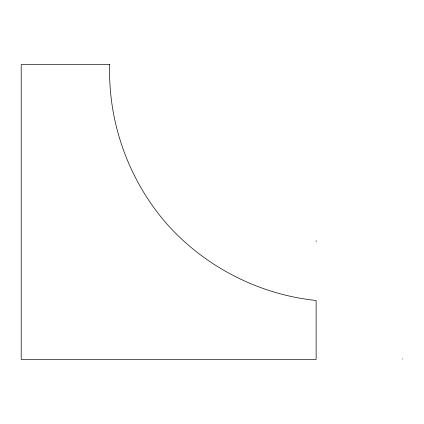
<?xml version="1.0" encoding="UTF-8"?>
<svg xmlns="http://www.w3.org/2000/svg" width="424" height="424" viewBox="0 0 424 424"><rect width="100%" height="100%" fill="white"/><g stroke="black" fill="none" stroke-linecap="round" stroke-linejoin="round"><path stroke-width="0.64" d="M402.8 358.704L402.8 359.086M316.129 240.731L316.129 241.494M109.678 64.533L21.2 64.533L21.2 359.467L316.129 359.467L316.129 300.478C258.783 294.537 204.426 266.537 166.293 223.294C128.493 179.755 107.956 122.165 109.678 64.533"/></g></svg>
